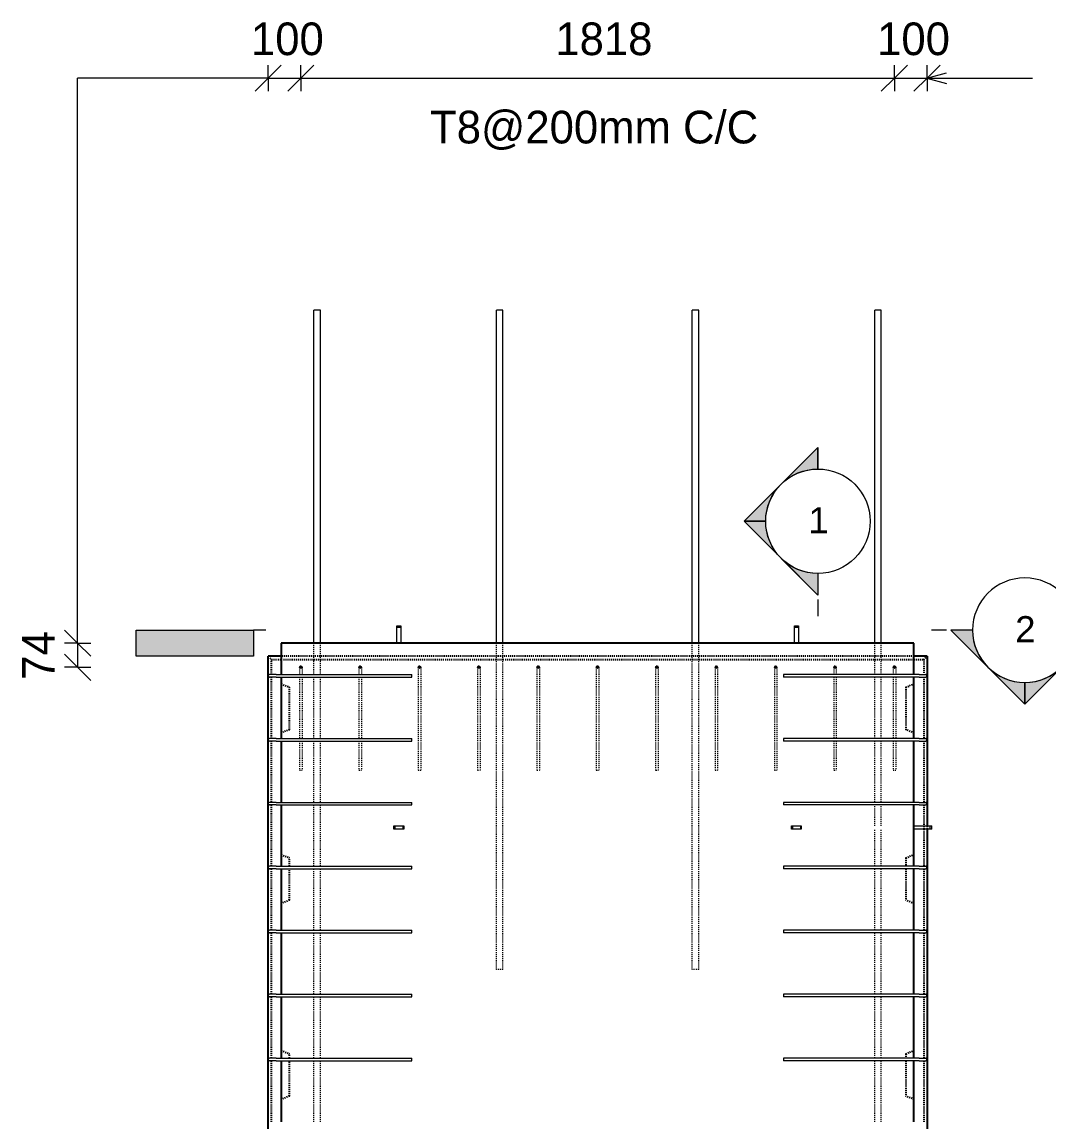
# Model space of a CAD drawing. Header units: millimetres. Extents: x 7560 to 18646, y -2179 to 7399.
# Drawn here: x 10122 to 13264, y 2233 to 5602 of the extents above; entities that cross this region are included whole.
import ezdxf

# ---------------------------------------------------------------- set-up
doc = ezdxf.new("R2010")
doc.units = ezdxf.units.MM
doc.linetypes.add('Dash', pattern=[6.36, 3.18, -3.18])
for name, color, linetype, lineweight in [('A-ANNO-DIMS', 211, 'Continuous', 9), ('A-ANNO-DIMS-40', 211, 'Continuous', 9), ('A-DETL-THIN', 151, 'Continuous', 18), ('A-GENM', 13, 'Continuous', 18), ('A-WALL', 113, 'Continuous', 25), ('A-WALL-HDLN', 110, 'Dash', 25), ('G-ANNO-SYMB', 111, 'Continuous', 9), ('G-ANNO-TEXT', 231, 'Continuous', 9), ('S-RBAR', 171, 'Continuous', 18)]:
    doc.layers.add(name, color=color, linetype=linetype, lineweight=lineweight)
doc.styles.add('Arial', font='arial.ttf', dxfattribs={"height": 80})
doc.styles.add('Nirmala UI Semilight', font='NirmalaS.ttf', dxfattribs={"height": 100})
doc.dimstyles.new('Arrow_Filled_-_2_5_NI_UI', dxfattribs={"dimscale": 304.8, "dimtxt": 104.736395, "dimasz": 0.262467, "dimexe": 0.131234, "dimexo": 0.0625, "dimgap": 0.131234, "dimtad": 1, "dimdec": 4, "dimzin": 0, "dimdsep": 46, "dimtxsty": 'Nirmala UI Semilight', "dimblk1": 'OBLIQUE', "dimblk2": 'OBLIQUE', "dimsah": 1, "dimcen": 0.09, "dimazin": 0, "dimtfac": 1, "dimtdec": 4, "dimtix": 1, "dimtmove": 0, "dimatfit": 3, "dimfxl": 0.131234, "dimfxlon": 1, "dimtvp": 1, "dimtolj": 1, "dimtzin": 0, "dimarcsym": 2})

# ---------------------------------------------------------------- blocks, each defined once
blk = doc.blocks.new('RR spread anchor face based - RR-SA-4_0-240-1726833-Elevation Front')
at = {"layer": 'A-GENM'}
for p, q in [((11269.8, 3747.8), (11269.8, 3752.8)), ((11269.8, 3752.8), (11281.8, 3752.8)), ((11269.8, 3700), (11269.8, 3747.8)), ((11281.8, 3747.8), (11269.8, 3747.8)), ((11281.8, 3752.8), (11281.8, 3747.8)), ((11281.8, 3747.8), (11281.8, 3700))]:
    blk.add_line(p, q, dxfattribs=at)
blk = doc.blocks.new('RR spread anchor face based - RR-SA-2_5-150-1726819-Elevation Front')
at = {"layer": 'A-GENM'}
for p, q in [((11260.8, 3140), (11263.3, 3140)), ((11260.8, 3130), (11260.8, 3140)), ((11263.3, 3140), (11288.3, 3140)), ((11263.3, 3140), (11263.3, 3130)), ((11288.3, 3140), (11290.8, 3140)), ((11288.3, 3140), (11288.3, 3130)), ((11290.8, 3140), (11290.8, 3130)), ((11263.3, 3130), (11260.8, 3130)), ((11288.3, 3130), (11263.3, 3130)), ((11290.8, 3130), (11288.3, 3130))]:
    blk.add_line(p, q, dxfattribs=at)
blk = doc.blocks.new('RR spread anchor face based - RR-SA-3_0-200-1726827-Elevation Front')
at = {"layer": 'A-GENM'}
for p, q in [((12853.9, 3140), (12903.8, 3140)), ((12903.8, 3140), (12908.8, 3140)), ((12903.8, 3130), (12903.8, 3140)), ((12908.8, 3130), (12908.8, 3140)), ((12903.8, 3130), (12853.9, 3130)), ((12908.8, 3130), (12903.8, 3130))]:
    blk.add_line(p, q, dxfattribs=at)
blk = doc.blocks.new('Detail View - M_Section Head - Filled SHOP DWG-1002450-Elevation Front')
at = {"layer": 'G-ANNO-SYMB'}
h = blk.add_hatch(color=256, dxfattribs=at)
edge = h.paths.add_edge_path()
edge.add_line((12967.1, -460.3), (13033.4, -460.3))
edge.add_arc((13193.4, -460.3), 160, 180, 225)
edge.add_line((13080.2, -573.5), (12967.1, -460.3))
h = blk.add_hatch(color=256, dxfattribs=at)
edge = h.paths.add_edge_path()
edge.add_line((13419.6, -460.3), (13306.5, -573.5))
edge.add_arc((13193.4, -460.3), 160, 315, 360)
edge.add_line((13353.4, -460.3), (13419.6, -460.3))
h = blk.add_hatch(color=256, dxfattribs=at)
edge = h.paths.add_edge_path()
edge.add_line((13193.4, -686.6), (13080.2, -573.5))
edge.add_arc((13193.4, -460.3), 160, 225, 270)
edge.add_line((13193.4, -620.3), (13193.4, -686.6))
h = blk.add_hatch(color=256, dxfattribs=at)
edge = h.paths.add_edge_path()
edge.add_line((13193.4, -686.6), (13193.4, -620.3))
edge.add_arc((13193.4, -460.3), 160, 270, 315)
edge.add_line((13306.5, -573.5), (13193.4, -686.6))
for p, q in [((13193.4, -686.6), (12967.1, -460.3)), ((13033.4, -460.3), (12967.1, -460.3)), ((12967.1, -460.3), (13080.2, -573.5)), ((13033.4, -460.3), (12967.1, -460.3)), ((13193.4, -686.6), (13419.6, -460.3)), ((13306.5, -573.5), (13419.6, -460.3)), ((13353.4, -460.3), (13419.6, -460.3)), ((13419.6, -460.3), (13353.4, -460.3)), ((13080.2, -573.5), (13193.4, -686.6)), ((13193.4, -686.6), (13306.5, -573.5)), ((13193.4, -620.3), (13193.4, -686.6)), ((13193.4, -686.6), (13193.4, -620.3))]:
    blk.add_line(p, q, dxfattribs=at)
for start, end in [(360, 180), (180, 360), (180, 225), (315, 0), (225, 270), (270, 315)]:
    blk.add_arc((13193.4, -460.3), 160, start, end, dxfattribs=at)
blk = doc.blocks.new('Detail View - M_Section Tail - Filled Horizontal-14034-Elevation Front')
at = {"layer": 'G-ANNO-SYMB'}
blk.add_hatch(color=256, dxfattribs=at).paths.add_polyline_path([(10821, -540.3), (10821, -460.3), (10461, -460.3), (10461, -540.3)])
for p, q in [((10461, -540.3), (10461, -460.3)), ((10461, -460.3), (10821, -460.3)), ((10821, -460.3), (10821, -540.3)), ((10821, -540.3), (10461, -540.3))]:
    blk.add_line(p, q, dxfattribs=at)
blk = doc.blocks.new('DIMBLOCK61-Elevation Front')
at = {"layer": 'A-ANNO-DIMS-40'}
for p, q in [((10875.8, 5430.4), (10915.8, 5470.4)), ((10875.8, 5430.4), (10875.8, 5470.4)), ((10975.8, 5430.4), (11015.8, 5470.4)), ((10975.8, 5430.4), (10975.8, 5470.4)), ((10875.8, 5430.4), (10835.8, 5390.4)), ((10875.8, 5430.4), (10975.8, 5430.4)), ((10875.8, 5430.4), (10875.8, 5390.4)), ((10975.8, 5430.4), (10935.8, 5390.4)), ((10975.8, 5430.4), (10975.8, 5390.4))]:
    blk.add_line(p, q, dxfattribs=at)
at = {"layer": 'A-ANNO-DIMS-40', "color": 0, "insert": (10823, 5600.9), "char_height": 100, "width": 246.797, "attachment_point": 1, "line_spacing_factor": 1.142579, "style": 'Nirmala UI Semilight'}
blk.add_mtext('100', dxfattribs=at)
blk = doc.blocks.new('_Oblique')
at = {"color": 0, "linetype": 'ByBlock', "lineweight": -2}
blk.add_line((-0.5, -0.5), (0.5, 0.5), dxfattribs=at)
blk = doc.blocks.new('DIMBLOCK62-Elevation Front')
at = {"layer": 'A-ANNO-DIMS-40'}
for p, q in [((10975.8, 5430.4), (11015.8, 5470.4)), ((10975.8, 5430.4), (10975.8, 5470.4)), ((12793.8, 5430.4), (12833.8, 5470.4)), ((12793.8, 5430.4), (12793.8, 5470.4)), ((10975.8, 5430.4), (10935.8, 5390.4)), ((10975.8, 5430.4), (12793.8, 5430.4)), ((10975.8, 5430.4), (10975.8, 5390.4)), ((12793.8, 5430.4), (12753.8, 5390.4)), ((12793.8, 5430.4), (12793.8, 5390.4))]:
    blk.add_line(p, q, dxfattribs=at)
at = {"layer": 'A-ANNO-DIMS-40', "color": 0, "char_height": 100, "attachment_point": 1, "line_spacing_factor": 1.142579, "style": 'Nirmala UI Semilight'}
for s, insert, width in [('1818', (11755.3, 5600.9), 310.781), ('T8@200mm C/C', (11371.6, 5330.5), 1231.7)]:
    blk.add_mtext(s, dxfattribs=dict(at, insert=insert, width=width))
blk = doc.blocks.new('DIMBLOCK63-Elevation Front')
at = {"layer": 'A-ANNO-DIMS-40'}
for p, q in [((12793.8, 5430.4), (12833.8, 5470.4)), ((12793.8, 5430.4), (12793.8, 5470.4)), ((12893.8, 5430.4), (12933.8, 5470.4)), ((12893.8, 5430.4), (12893.8, 5470.4)), ((12793.8, 5430.4), (12753.8, 5390.4)), ((12793.8, 5430.4), (12893.8, 5430.4)), ((12793.8, 5430.4), (12793.8, 5390.4)), ((12893.8, 5430.4), (12853.8, 5390.4)), ((12893.8, 5430.4), (12893.8, 5390.4))]:
    blk.add_line(p, q, dxfattribs=at)
at = {"layer": 'A-ANNO-DIMS-40', "color": 0, "insert": (12741, 5600.9), "char_height": 100, "width": 246.797, "attachment_point": 1, "line_spacing_factor": 1.142579, "style": 'Nirmala UI Semilight'}
blk.add_mtext('100', dxfattribs=at)
blk = doc.blocks.new('DIMBLOCK64-Elevation Front')
at = {"layer": 'A-ANNO-DIMS-40'}
for p, q in [((10292.1, 3700), (10252.1, 3740)), ((10292.1, 3700), (10252.1, 3700)), ((10292.1, 3700), (10292.1, 3626)), ((10292.1, 3700), (10332.1, 3660)), ((10292.1, 3700), (10332.1, 3700)), ((10292.1, 3626), (10252.1, 3666)), ((10292.1, 3626), (10252.1, 3626)), ((10292.1, 3626), (10332.1, 3586)), ((10292.1, 3626), (10332.1, 3626))]:
    blk.add_line(p, q, dxfattribs=at)
at = {"layer": 'A-ANNO-DIMS-40', "color": 0, "insert": (10121.7, 3587.8), "char_height": 100, "width": 180.527, "attachment_point": 1, "rotation": 90, "line_spacing_factor": 1.142579, "style": 'Nirmala UI Semilight'}
blk.add_mtext('74', dxfattribs=at)

msp = doc.modelspace()

# ---------------------------------------------------------------- hatches: boundary and pattern name
at = {"layer": 'S-RBAR'}
h = msp.add_hatch(color=256, dxfattribs=at)
edge = h.paths.add_edge_path()
edge.add_arc((10975.80383, 3626), 4, 0, 360)
for points in [[(10975.80383, 3622), (10979.80383, 3626), (10975.80383, 3630), (10971.80383, 3626)], [(11157.60383, 3622), (11161.60383, 3626), (11157.60383, 3630), (11153.60383, 3626)], [(11339.40383, 3622), (11343.40383, 3626), (11339.40383, 3630), (11335.40383, 3626)], [(11521.20383, 3622), (11525.20383, 3626), (11521.20383, 3630), (11517.20383, 3626)], [(11703.00383, 3622), (11707.00383, 3626), (11703.00383, 3630), (11699.00383, 3626)], [(11884.80383, 3622), (11888.80383, 3626), (11884.80383, 3630), (11880.80383, 3626)], [(12066.60383, 3622), (12070.60383, 3626), (12066.60383, 3630), (12062.60383, 3626)], [(12248.40383, 3622), (12252.40383, 3626), (12248.40383, 3630), (12244.40383, 3626)], [(12430.20383, 3622), (12434.20383, 3626), (12430.20383, 3630), (12426.20383, 3626)], [(12612.00383, 3622), (12616.00383, 3626), (12612.00383, 3630), (12608.00383, 3626)], [(12793.80383, 3622), (12797.80383, 3626), (12793.80383, 3630), (12789.80383, 3626)]]:
    msp.add_hatch(color=256, dxfattribs=at).paths.add_polyline_path(points)
h = msp.add_hatch(color=256, dxfattribs=at)
edge = h.paths.add_edge_path()
edge.add_arc((11157.60383, 3626), 4, 0, 360)
h = msp.add_hatch(color=256, dxfattribs=at)
edge = h.paths.add_edge_path()
edge.add_arc((11339.40383, 3626), 4, 0, 360)
h = msp.add_hatch(color=256, dxfattribs=at)
edge = h.paths.add_edge_path()
edge.add_arc((11521.20383, 3626), 4, 0, 360)
h = msp.add_hatch(color=256, dxfattribs=at)
edge = h.paths.add_edge_path()
edge.add_arc((11703.00383, 3626), 4, 0, 360)
h = msp.add_hatch(color=256, dxfattribs=at)
edge = h.paths.add_edge_path()
edge.add_arc((11884.80383, 3626), 4, 0, 360)
h = msp.add_hatch(color=256, dxfattribs=at)
edge = h.paths.add_edge_path()
edge.add_arc((12066.60383, 3626), 4, 0, 360)
h = msp.add_hatch(color=256, dxfattribs=at)
edge = h.paths.add_edge_path()
edge.add_arc((12248.40383, 3626), 4, 0, 360)
h = msp.add_hatch(color=256, dxfattribs=at)
edge = h.paths.add_edge_path()
edge.add_arc((12430.20383, 3626), 4, 0, 360)
h = msp.add_hatch(color=256, dxfattribs=at)
edge = h.paths.add_edge_path()
edge.add_arc((12612.00383, 3626), 4, 0, 360)
h = msp.add_hatch(color=256, dxfattribs=at)
edge = h.paths.add_edge_path()
edge.add_arc((12793.80383, 3626), 4, 0, 360)

# ---------------------------------------------------------------- linework, layer by layer
at = {"layer": 'A-DETL-THIN'}
for p in [(10292.13732, 3700), (10875.80383, 5430.44472)]:
    msp.add_line(p, (10292.13732, 5430.44472), dxfattribs=at)
at = {"layer": 'A-WALL'}
for p, q in [((10915.80383, 3700), (10915.80383, 3604)), ((12853.80383, 3700), (10915.80383, 3700)), ((12853.80383, 3604), (12853.80383, 3700)), ((10875.80383, -1395), (10875.80383, 3660)), ((10915.80383, 3660), (10875.80383, 3660)), ((12893.80383, 3660), (12853.85344, 3660)), ((12893.80383, 3660), (12893.80383, 3139.99828)), ((10915.80383, 3596), (10915.80383, 3408.2)), ((12853.80383, 3408.2), (12853.80383, 3596)), ((10915.80383, 3400.2), (10915.80383, 3212.4)), ((12853.80383, 3212.4), (12853.80383, 3400.2)), ((10915.80383, 3204.4), (10915.80383, 3016.6)), ((12853.80383, 3016.6), (12853.80383, 3204.4)), ((12893.80383, 3129.99828), (12893.80383, 1664.99828)), ((10915.80383, 3008.6), (10915.80383, 2820.8)), ((12853.80383, 2820.8), (12853.80383, 3008.6)), ((10915.80383, 2812.8), (10915.80383, 2625)), ((12853.80383, 2625), (12853.80383, 2812.8)), ((10915.80383, 2617), (10915.80383, 2429.2)), ((12853.80383, 2429.2), (12853.80383, 2617)), ((10915.80383, 2421.2), (10915.80383, 2233.4)), ((12853.80383, 2233.4), (12853.80383, 2421.2))]:
    msp.add_line(p, q, dxfattribs=at)
at = {"layer": 'A-WALL-HDLN'}
for p, q in [((10875.80469, 3660.00172), (10885.80641, 3650)), ((10885.80641, 3604), (10885.80641, 3650)), ((10885.80641, 3650), (10915.75422, 3650)), ((12853.80383, 3660), (10915.85344, 3660)), ((10915.85344, 3650), (11015.75422, 3650)), ((11015.85344, 3650), (11035.75422, 3650)), ((11035.85344, 3650), (11574.75422, 3650)), ((11574.85344, 3650), (11594.75422, 3650)), ((11594.85344, 3650), (12174.75422, 3650)), ((12174.85344, 3650), (12194.75422, 3650)), ((12194.85344, 3650), (12733.75422, 3650)), ((12733.85344, 3650), (12753.75422, 3650)), ((12753.85344, 3650), (12853.75422, 3650)), ((12853.85344, 3650), (12883.80125, 3650)), ((12883.80125, 3650), (12893.80297, 3660.00172)), ((12883.80125, 3650), (12883.80125, 3604)), ((10885.80641, 3408.2), (10885.80641, 3596)), ((10915.85344, 3574.98016), (10940.80383, 3565)), ((12828.80383, 3565), (12853.75422, 3574.98016)), ((12883.80125, 3596), (12883.80125, 3408.2)), ((10940.80383, 3435), (10940.80383, 3565)), ((12828.80383, 3565), (12828.80383, 3435)), ((10940.80383, 3435), (10915.85344, 3425.01984)), ((12853.75422, 3425.01984), (12828.80383, 3435)), ((10885.80641, 3212.4), (10885.80641, 3400.2)), ((12883.80125, 3400.2), (12883.80125, 3212.4)), ((10885.80641, 3016.6), (10885.80641, 3204.4)), ((12883.80125, 3204.4), (12883.80125, 3140.04789)), ((12883.80125, 3139.94867), (12883.80125, 3130.04789)), ((12893.80383, 3139.94867), (12893.80383, 3130.04789)), ((12883.80125, 3129.94867), (12883.80125, 3016.6)), ((10915.85344, 3052.48016), (10940.80383, 3042.5)), ((10940.80383, 3016.6), (10940.80383, 3042.5)), ((12828.80383, 3042.5), (12853.75422, 3052.48016)), ((12828.80383, 3042.5), (12828.80383, 3016.6)), ((10885.80641, 2820.8), (10885.80641, 3008.6)), ((10940.80383, 2912.5), (10940.80383, 3008.6)), ((12828.80383, 3008.6), (12828.80383, 2912.5)), ((12883.80125, 3008.6), (12883.80125, 2820.8)), ((10940.80383, 2912.5), (10915.85344, 2902.51984)), ((12853.75422, 2902.51984), (12828.80383, 2912.5)), ((10885.80641, 2625), (10885.80641, 2812.8)), ((12883.80125, 2812.8), (12883.80125, 2625)), ((10885.80641, 2429.2), (10885.80641, 2617)), ((12883.80125, 2617), (12883.80125, 2429.2)), ((10915.85344, 2452.48016), (10940.80383, 2442.5)), ((10940.80383, 2429.2), (10940.80383, 2442.5)), ((12828.80383, 2442.5), (12853.75422, 2452.48016)), ((12828.80383, 2442.5), (12828.80383, 2429.2)), ((10885.80641, 2233.4), (10885.80641, 2421.2)), ((10940.80383, 2312.5), (10940.80383, 2421.2)), ((12828.80383, 2421.2), (12828.80383, 2312.5)), ((12883.80125, 2421.2), (12883.80125, 2233.4)), ((10940.80383, 2312.5), (10915.85344, 2302.51984)), ((12853.75422, 2302.51984), (12828.80383, 2312.5))]:
    msp.add_line(p, q, dxfattribs=at)
at = {"layer": 'G-ANNO-SYMB'}
for p, q in [((12559.69983, 3833.30451), (12559.69983, 3782.30005)), ((10868.94848, 3739.65673), (10831.15314, 3739.65673)), ((12953.36942, 3739.65673), (12907.78974, 3739.65673))]:
    msp.add_line(p, q, dxfattribs=at)
at = {"layer": 'G-ANNO-TEXT', "color": 7}
for q in [(12953.5776, 5446.2429), (12953.5776, 5414.089), (13216.60308, 5430.16595)]:
    msp.add_line((12893.5776, 5430.16595), q, dxfattribs=at)
at = {"layer": 'S-RBAR'}
for p, q in [((11035.80383, 4720), (11015.80383, 4720)), ((11015.80383, 3700), (11015.80383, 4720)), ((11035.80383, 3700), (11035.80383, 4720)), ((11594.80383, 4720), (11574.80383, 4720)), ((11574.80383, 3700), (11574.80383, 4720)), ((11594.80383, 3700), (11594.80383, 4720)), ((12194.80383, 4720), (12174.80383, 4720)), ((12174.80383, 3700), (12174.80383, 4720)), ((12194.80383, 3700), (12194.80383, 4720)), ((12753.80383, 4720), (12733.80383, 4720)), ((12733.80383, 3700), (12733.80383, 4720)), ((12753.80383, 3700), (12753.80383, 4720)), ((10975.80383, 3630), (10971.80383, 3626)), ((10971.80383, 3626), (10975.80383, 3622)), ((10979.80383, 3626), (10975.80383, 3630)), ((10975.80383, 3622), (10979.80383, 3626)), ((11157.60383, 3630), (11153.60383, 3626)), ((11153.60383, 3626), (11157.60383, 3622)), ((11161.60383, 3626), (11157.60383, 3630)), ((11157.60383, 3622), (11161.60383, 3626)), ((11339.40383, 3630), (11335.40383, 3626)), ((11335.40383, 3626), (11339.40383, 3622)), ((11343.40383, 3626), (11339.40383, 3630)), ((11339.40383, 3622), (11343.40383, 3626)), ((11521.20383, 3630), (11517.20383, 3626)), ((11517.20383, 3626), (11521.20383, 3622)), ((11525.20383, 3626), (11521.20383, 3630)), ((11521.20383, 3622), (11525.20383, 3626)), ((11703.00383, 3630), (11699.00383, 3626)), ((11699.00383, 3626), (11703.00383, 3622)), ((11707.00383, 3626), (11703.00383, 3630)), ((11703.00383, 3622), (11707.00383, 3626)), ((11884.80383, 3630), (11880.80383, 3626)), ((11880.80383, 3626), (11884.80383, 3622)), ((11888.80383, 3626), (11884.80383, 3630)), ((11884.80383, 3622), (11888.80383, 3626)), ((12066.60383, 3630), (12062.60383, 3626)), ((12062.60383, 3626), (12066.60383, 3622)), ((12070.60383, 3626), (12066.60383, 3630)), ((12066.60383, 3622), (12070.60383, 3626)), ((12248.40383, 3630), (12244.40383, 3626)), ((12244.40383, 3626), (12248.40383, 3622)), ((12252.40383, 3626), (12248.40383, 3630)), ((12248.40383, 3622), (12252.40383, 3626)), ((12430.20383, 3630), (12426.20383, 3626)), ((12426.20383, 3626), (12430.20383, 3622)), ((12434.20383, 3626), (12430.20383, 3630)), ((12430.20383, 3622), (12434.20383, 3626)), ((12612.00383, 3630), (12608.00383, 3626)), ((12608.00383, 3626), (12612.00383, 3622)), ((12616.00383, 3626), (12612.00383, 3630)), ((12612.00383, 3622), (12616.00383, 3626)), ((12793.80383, 3630), (12789.80383, 3626)), ((12789.80383, 3626), (12793.80383, 3622)), ((12797.80383, 3626), (12793.80383, 3630)), ((12793.80383, 3622), (12797.80383, 3626)), ((10899.80383, 3604), (10879.80383, 3604)), ((10899.80383, 3596), (10879.80383, 3596)), ((10899.80383, 3604), (11315.80383, 3604)), ((10899.80383, 3596), (11315.80383, 3596)), ((11315.80383, 3596), (11315.80383, 3604)), ((12869.80383, 3604), (12453.80383, 3604)), ((12453.80383, 3604), (12453.80383, 3596)), ((12869.80383, 3596), (12453.80383, 3596)), ((12869.80383, 3604), (12889.80383, 3604)), ((12869.80383, 3596), (12889.80383, 3596)), ((10899.80383, 3408.2), (10879.80383, 3408.2)), ((10899.80383, 3408.2), (11315.80383, 3408.2)), ((11315.80383, 3400.2), (11315.80383, 3408.2)), ((12869.80383, 3408.2), (12453.80383, 3408.2)), ((12453.80383, 3408.2), (12453.80383, 3400.2)), ((12869.80383, 3408.2), (12889.80383, 3408.2)), ((10899.80383, 3400.2), (10879.80383, 3400.2)), ((10899.80383, 3400.2), (11315.80383, 3400.2)), ((12869.80383, 3400.2), (12453.80383, 3400.2)), ((12869.80383, 3400.2), (12889.80383, 3400.2)), ((10899.80383, 3212.4), (10879.80383, 3212.4)), ((10899.80383, 3204.4), (10879.80383, 3204.4)), ((10899.80383, 3212.4), (11315.80383, 3212.4)), ((10899.80383, 3204.4), (11315.80383, 3204.4)), ((11315.80383, 3204.4), (11315.80383, 3212.4)), ((12869.80383, 3212.4), (12453.80383, 3212.4)), ((12453.80383, 3212.4), (12453.80383, 3204.4)), ((12869.80383, 3204.4), (12453.80383, 3204.4)), ((12869.80383, 3212.4), (12889.80383, 3212.4)), ((12869.80383, 3204.4), (12889.80383, 3204.4)), ((10899.80383, 3016.6), (10879.80383, 3016.6)), ((10899.80383, 3008.6), (10879.80383, 3008.6)), ((10899.80383, 3016.6), (11315.80383, 3016.6)), ((10899.80383, 3008.6), (11315.80383, 3008.6)), ((11315.80383, 3008.6), (11315.80383, 3016.6)), ((12869.80383, 3016.6), (12453.80383, 3016.6)), ((12453.80383, 3016.6), (12453.80383, 3008.6)), ((12869.80383, 3008.6), (12453.80383, 3008.6)), ((12869.80383, 3016.6), (12889.80383, 3016.6)), ((12869.80383, 3008.6), (12889.80383, 3008.6)), ((10899.80383, 2820.8), (10879.80383, 2820.8)), ((10899.80383, 2812.8), (10879.80383, 2812.8)), ((10899.80383, 2820.8), (11315.80383, 2820.8)), ((10899.80383, 2812.8), (11315.80383, 2812.8)), ((11315.80383, 2812.8), (11315.80383, 2820.8)), ((12869.80383, 2820.8), (12453.80383, 2820.8)), ((12453.80383, 2820.8), (12453.80383, 2812.8)), ((12869.80383, 2812.8), (12453.80383, 2812.8)), ((12869.80383, 2820.8), (12889.80383, 2820.8)), ((12869.80383, 2812.8), (12889.80383, 2812.8)), ((10899.80383, 2625), (10879.80383, 2625)), ((10899.80383, 2617), (10879.80383, 2617)), ((10899.80383, 2625), (11315.80383, 2625)), ((10899.80383, 2617), (11315.80383, 2617)), ((11315.80383, 2617), (11315.80383, 2625)), ((12869.80383, 2625), (12453.80383, 2625)), ((12453.80383, 2625), (12453.80383, 2617)), ((12869.80383, 2617), (12453.80383, 2617)), ((12869.80383, 2625), (12889.80383, 2625)), ((12869.80383, 2617), (12889.80383, 2617)), ((10899.80383, 2429.2), (10879.80383, 2429.2)), ((10899.80383, 2429.2), (11315.80383, 2429.2)), ((11315.80383, 2421.2), (11315.80383, 2429.2)), ((12869.80383, 2429.2), (12453.80383, 2429.2)), ((12453.80383, 2429.2), (12453.80383, 2421.2)), ((12869.80383, 2429.2), (12889.80383, 2429.2)), ((10899.80383, 2421.2), (10879.80383, 2421.2)), ((10899.80383, 2421.2), (11315.80383, 2421.2)), ((12869.80383, 2421.2), (12453.80383, 2421.2)), ((12869.80383, 2421.2), (12889.80383, 2421.2))]:
    msp.add_line(p, q, dxfattribs=at)
at = {"layer": 'S-RBAR', "linetype": 'Dash'}
for p, q in [((11015.80383, 3660.04961), (11015.80383, 3699.95039)), ((11035.80383, 3660.04961), (11035.80383, 3699.95039)), ((11574.80383, 3660.04961), (11574.80383, 3699.95039)), ((11594.80383, 3660.04961), (11594.80383, 3699.95039)), ((12174.80383, 3660.04961), (12174.80383, 3699.95039)), ((12194.80383, 3660.04961), (12194.80383, 3699.95039)), ((12733.80383, 3660.04961), (12733.80383, 3699.95039)), ((12753.80383, 3660.04961), (12753.80383, 3699.95039)), ((11015.80383, 3604), (11015.80383, 3659.95039)), ((11035.80383, 3604), (11035.80383, 3659.95039)), ((11574.80383, 2700), (11574.80383, 3659.95039)), ((11594.80383, 2700), (11594.80383, 3659.95039)), ((12174.80383, 2700), (12174.80383, 3659.95039)), ((12194.80383, 2700), (12194.80383, 3659.95039)), ((12733.80383, 3604), (12733.80383, 3659.95039)), ((12753.80383, 3604), (12753.80383, 3659.95039)), ((10971.80383, 3625.99912), (10971.80383, 3606)), ((10971.80383, 3606), (10971.80383, 3604)), ((10979.80383, 3625.99912), (10979.80383, 3606)), ((10979.80383, 3606), (10979.80383, 3604)), ((11153.60383, 3625.99912), (11153.60383, 3606)), ((11153.60383, 3606), (11153.60383, 3604)), ((11161.60383, 3625.99912), (11161.60383, 3606)), ((11161.60383, 3606), (11161.60383, 3604)), ((11335.40383, 3625.99912), (11335.40383, 3606)), ((11335.40383, 3606), (11335.40383, 3311)), ((11343.40383, 3625.99912), (11343.40383, 3606)), ((11343.40383, 3606), (11343.40383, 3311)), ((11517.20383, 3625.99912), (11517.20383, 3606)), ((11517.20383, 3606), (11517.20383, 3311)), ((11525.20383, 3625.99912), (11525.20383, 3606)), ((11525.20383, 3606), (11525.20383, 3311)), ((11699.00383, 3625.99912), (11699.00383, 3606)), ((11699.00383, 3606), (11699.00383, 3311)), ((11707.00383, 3625.99912), (11707.00383, 3606)), ((11707.00383, 3606), (11707.00383, 3311)), ((11880.80383, 3625.99912), (11880.80383, 3606)), ((11880.80383, 3606), (11880.80383, 3311)), ((11888.80383, 3625.99912), (11888.80383, 3606)), ((11888.80383, 3606), (11888.80383, 3311)), ((12062.60383, 3625.99912), (12062.60383, 3606)), ((12062.60383, 3606), (12062.60383, 3311)), ((12070.60383, 3625.99912), (12070.60383, 3606)), ((12070.60383, 3606), (12070.60383, 3311)), ((12244.40383, 3625.99912), (12244.40383, 3606)), ((12244.40383, 3606), (12244.40383, 3311)), ((12252.40383, 3625.99912), (12252.40383, 3606)), ((12252.40383, 3606), (12252.40383, 3311)), ((12426.20383, 3625.99912), (12426.20383, 3606)), ((12426.20383, 3606), (12426.20383, 3311)), ((12434.20383, 3625.99912), (12434.20383, 3606)), ((12434.20383, 3606), (12434.20383, 3311)), ((12608.00383, 3625.99912), (12608.00383, 3606)), ((12608.00383, 3606), (12608.00383, 3604)), ((12616.00383, 3625.99912), (12616.00383, 3606)), ((12616.00383, 3606), (12616.00383, 3604)), ((12789.80383, 3625.99912), (12789.80383, 3606)), ((12789.80383, 3606), (12789.80383, 3604)), ((12797.80383, 3625.99912), (12797.80383, 3606)), ((12797.80383, 3606), (12797.80383, 3604)), ((10971.80383, 3596), (10971.80383, 3408.2)), ((10979.80383, 3596), (10979.80383, 3408.2)), ((11015.80383, 3408.2), (11015.80383, 3596)), ((11035.80383, 3408.2), (11035.80383, 3596)), ((11153.60383, 3596), (11153.60383, 3408.2)), ((11161.60383, 3596), (11161.60383, 3408.2)), ((12608.00383, 3596), (12608.00383, 3408.2)), ((12616.00383, 3596), (12616.00383, 3408.2)), ((12733.80383, 3408.2), (12733.80383, 3596)), ((12753.80383, 3408.2), (12753.80383, 3596)), ((12789.80383, 3596), (12789.80383, 3408.2)), ((12797.80383, 3596), (12797.80383, 3408.2)), ((10971.80383, 3400.2), (10971.80383, 3311)), ((10979.80383, 3400.2), (10979.80383, 3311)), ((11015.80383, 3212.4), (11015.80383, 3400.2)), ((11035.80383, 3212.4), (11035.80383, 3400.2)), ((11153.60383, 3400.2), (11153.60383, 3311)), ((11161.60383, 3400.2), (11161.60383, 3311)), ((12608.00383, 3400.2), (12608.00383, 3311)), ((12616.00383, 3400.2), (12616.00383, 3311)), ((12733.80383, 3212.4), (12733.80383, 3400.2)), ((12753.80383, 3212.4), (12753.80383, 3400.2)), ((12789.80383, 3400.2), (12789.80383, 3311)), ((12797.80383, 3400.2), (12797.80383, 3311)), ((10971.80383, 3311), (10979.80383, 3311)), ((11153.60383, 3311), (11161.60383, 3311)), ((11335.40383, 3311), (11343.40383, 3311)), ((11517.20383, 3311), (11525.20383, 3311)), ((11699.00383, 3311), (11707.00383, 3311)), ((11880.80383, 3311), (11888.80383, 3311)), ((12062.60383, 3311), (12070.60383, 3311)), ((12244.40383, 3311), (12252.40383, 3311)), ((12426.20383, 3311), (12434.20383, 3311)), ((12608.00383, 3311), (12616.00383, 3311)), ((12789.80383, 3311), (12797.80383, 3311)), ((11015.80383, 3016.6), (11015.80383, 3204.4)), ((11035.80383, 3016.6), (11035.80383, 3204.4)), ((12733.80383, 3139.99828), (12733.80383, 3204.4)), ((12753.80383, 3139.99828), (12753.80383, 3204.4)), ((12733.80383, 3016.6), (12733.80383, 3129.99828)), ((12753.80383, 3016.6), (12753.80383, 3129.99828)), ((11015.80383, 2820.8), (11015.80383, 3008.6)), ((11035.80383, 2820.8), (11035.80383, 3008.6)), ((12733.80383, 2820.8), (12733.80383, 3008.6)), ((12753.80383, 2820.8), (12753.80383, 3008.6)), ((11015.80383, 2625), (11015.80383, 2812.8)), ((11035.80383, 2625), (11035.80383, 2812.8)), ((12733.80383, 2625), (12733.80383, 2812.8)), ((12753.80383, 2625), (12753.80383, 2812.8)), ((11594.80383, 2700), (11574.80383, 2700)), ((12194.80383, 2700), (12174.80383, 2700)), ((11015.80383, 2429.2), (11015.80383, 2617)), ((11035.80383, 2429.2), (11035.80383, 2617)), ((12733.80383, 2429.2), (12733.80383, 2617)), ((12753.80383, 2429.2), (12753.80383, 2617)), ((11015.80383, 2233.4), (11015.80383, 2421.2)), ((11035.80383, 2233.4), (11035.80383, 2421.2)), ((12733.80383, 2233.4), (12733.80383, 2421.2)), ((12753.80383, 2233.4), (12753.80383, 2421.2))]:
    msp.add_line(p, q, dxfattribs=at)
at = {"layer": 'S-RBAR'}
for centre in [(10975.80383, 3626), (11157.60383, 3626), (11339.40383, 3626), (11521.20383, 3626), (11703.00383, 3626), (11884.80383, 3626), (12066.60383, 3626), (12248.40383, 3626), (12430.20383, 3626), (12612.00383, 3626), (12793.80383, 3626)]:
    msp.add_circle(centre, 4, dxfattribs=at)
at = {"layer": 'S-RBAR', "linetype": 'Dash'}
for centre, start, end in [((10975.80383, 3626), 91.17063157, 178.82936843), ((10975.80383, 3626), 1.17063157, 88.82936843), ((11157.60383, 3626), 91.17063157, 178.82936843), ((11157.60383, 3626), 1.17063157, 88.82936843), ((11339.40383, 3626), 91.17063157, 178.82936843), ((11339.40383, 3626), 1.17063157, 88.82936843), ((11521.20383, 3626), 91.17063157, 178.82936843), ((11521.20383, 3626), 1.17063157, 88.82936843), ((11703.00383, 3626), 91.17063157, 178.82936843), ((11703.00383, 3626), 1.17063157, 88.82936843), ((11884.80383, 3626), 91.17063157, 178.82936843), ((11884.80383, 3626), 1.17063157, 88.82936843), ((12066.60383, 3626), 91.17063157, 178.82936843), ((12066.60383, 3626), 1.17063157, 88.82936843), ((12248.40383, 3626), 91.17063157, 178.82936843), ((12248.40383, 3626), 1.17063157, 88.82936843), ((12430.20383, 3626), 91.17063157, 178.82936843), ((12430.20383, 3626), 1.17063157, 88.82936843), ((12612.00383, 3626), 91.17063157, 178.82936843), ((12612.00383, 3626), 1.17063157, 88.82936843), ((12793.80383, 3626), 91.17063157, 178.82936843), ((12793.80383, 3626), 1.17063157, 88.82936843)]:
    msp.add_arc(centre, 4, start, end, dxfattribs=at)
at = {"layer": 'S-RBAR'}
for centre, start, end in [((10879.80383, 3600), 90, 270), ((10879.80383, 3600), 120, 165), ((10879.80383, 3600), 195, 240), ((10879.80383, 3600), 255, 270), ((12889.80383, 3600), 75, 90), ((12889.80383, 3600), 270, 90), ((12889.80383, 3600), 15, 60), ((12889.80383, 3600), 300, 345), ((10879.80383, 3404.2), 90, 270), ((10879.80383, 3404.2), 120, 165), ((10879.80383, 3404.2), 195, 240), ((12889.80383, 3404.2), 75, 90), ((12889.80383, 3404.2), 270, 90), ((12889.80383, 3404.2), 15, 60), ((12889.80383, 3404.2), 300, 345), ((10879.80383, 3404.2), 255, 270), ((10879.80383, 3208.4), 90, 270), ((10879.80383, 3208.4), 120, 165), ((10879.80383, 3208.4), 195, 240), ((10879.80383, 3208.4), 255, 270), ((12889.80383, 3208.4), 75, 90), ((12889.80383, 3208.4), 270, 90), ((12889.80383, 3208.4), 15, 60), ((12889.80383, 3208.4), 300, 345), ((10879.80383, 3012.6), 90, 270), ((10879.80383, 3012.6), 120, 165), ((10879.80383, 3012.6), 195, 240), ((10879.80383, 3012.6), 255, 270), ((12889.80383, 3012.6), 75, 90), ((12889.80383, 3012.6), 270, 90), ((12889.80383, 3012.6), 15, 60), ((12889.80383, 3012.6), 300, 345), ((10879.80383, 2816.8), 90, 270), ((10879.80383, 2816.8), 120, 165), ((10879.80383, 2816.8), 195, 240), ((10879.80383, 2816.8), 255, 270), ((12889.80383, 2816.8), 75, 90), ((12889.80383, 2816.8), 270, 90), ((12889.80383, 2816.8), 15, 60), ((12889.80383, 2816.8), 300, 345), ((10879.80383, 2621), 90, 270), ((10879.80383, 2621), 120, 165), ((10879.80383, 2621), 195, 240), ((10879.80383, 2621), 255, 270), ((12889.80383, 2621), 75, 90), ((12889.80383, 2621), 270, 90), ((12889.80383, 2621), 15, 60), ((12889.80383, 2621), 300, 345), ((10879.80383, 2425.2), 90, 270), ((10879.80383, 2425.2), 120, 165), ((12889.80383, 2425.2), 75, 90), ((12889.80383, 2425.2), 270, 90), ((12889.80383, 2425.2), 15, 60), ((10879.80383, 2425.2), 195, 240), ((10879.80383, 2425.2), 255, 270), ((12889.80383, 2425.2), 300, 345)]:
    msp.add_arc(centre, 4, start, end, dxfattribs=at)

# ---------------------------------------------------------------- block references
at = {"layer": 'A-GENM'}
for name, p in [('RR spread anchor face based - RR-SA-4_0-240-1726833-Elevation Front', (0, 0)), ('RR spread anchor face based - RR-SA-4_0-240-1726833-Elevation Front', (1218, 0)), ('RR spread anchor face based - RR-SA-2_5-150-1726819-Elevation Front', (0, 0)), ('RR spread anchor face based - RR-SA-2_5-150-1726819-Elevation Front', (1218, 0)), ('RR spread anchor face based - RR-SA-3_0-200-1726827-Elevation Front', (0, 0))]:
    msp.add_blockref(name, p, dxfattribs=at)
at = {"layer": 'G-ANNO-SYMB', "extrusion": (0, 0, -1), "rotation": 90.00000000000038}
msp.add_blockref('Detail View - M_Section Head - Filled SHOP DWG-1002450-Elevation Front', (-13020.0431, -9120.06491), dxfattribs=at)
at = {"layer": 'G-ANNO-SYMB'}
for name, p in [('Detail View - M_Section Head - Filled SHOP DWG-1002450-Elevation Front', (0, 4200)), ('Detail View - M_Section Tail - Filled Horizontal-14034-Elevation Front', (10.11532, 4200))]:
    msp.add_blockref(name, p, dxfattribs=at)

# ---------------------------------------------------------------- texts
at = {"layer": 'G-ANNO-SYMB', "char_height": 80, "width": 76.962, "attachment_point": 1, "style": 'Arial'}
for s, insert in [('1', (12530.34665, 4116.37159)), ('2', (13164.01624, 3782.72381))]:
    msp.add_mtext(s, dxfattribs=dict(at, insert=insert))

# ---------------------------------------------------------------- dimensions: what is measured, and where the dimension line sits
at = {"layer": 'A-ANNO-DIMS'}
for base, p1, p2, picture, middle in [((10975.80383, 5430.44472), (10875.80383, 5390.44472), (10975.80383, 5390.44472), 'DIMBLOCK61-Elevation Front', (10925.80383, 5522.3973)), ((12893.80383, 5430.44472), (12793.80383, 5390.44472), (12893.80383, 5390.44472), 'DIMBLOCK63-Elevation Front', (12843.80383, 5522.3973))]:
    dim = msp.add_linear_dim(base=base, p1=p1, p2=p2, dimstyle='Arrow_Filled_-_2_5_NI_UI', override={"dimpost": '<>', "dimfxl": 100}, dxfattribs=at)
    dim.commit()
    dim.dimension.update_dxf_attribs({"geometry": picture, "text_midpoint": middle})
dim = msp.add_linear_dim(base=(12793.80383, 5430.44472), p1=(10975.80383, 5390.44472), p2=(12793.80383, 5390.44472), text='<>\\XT8@200mm C/C', dimstyle='Arrow_Filled_-_2_5_NI_UI', override={"dimpost": '<>', "dimfxl": 1818}, dxfattribs=at)
dim.commit()
dim.dimension.update_dxf_attribs({"geometry": 'DIMBLOCK62-Elevation Front', "text_midpoint": (11884.80383, 5430.44472)})
dim = msp.add_linear_dim(base=(10292.13732, 3626), p1=(10332.13732, 3700), p2=(10332.13732, 3626), angle=90, dimstyle='Arrow_Filled_-_2_5_NI_UI', override={"dimpost": '<>', "dimfxl": 74}, dxfattribs=at)
dim.commit()
dim.dimension.update_dxf_attribs({"geometry": 'DIMBLOCK64-Elevation Front', "text_midpoint": (10202.13732, 3663)})

doc.saveas('drawing.dxf')
